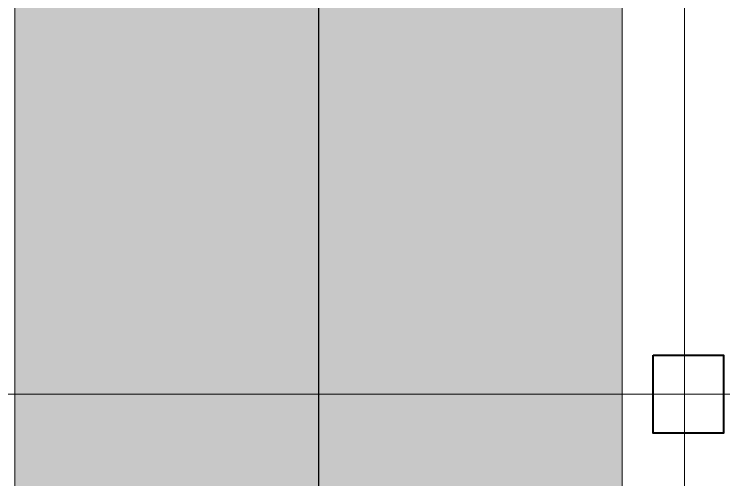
# Model space of a CAD drawing. Header units: millimetres. Extents: x 4739419 to 5837985, y 2291271 to 3446271.
# Drawn here: x 5033506 to 5042617, y 2392992 to 2398965 of the extents above; entities that cross this region are included whole.
import ezdxf

# ---------------------------------------------------------------- set-up
doc = ezdxf.new("R2010")
doc.units = ezdxf.units.MM
doc.layers.get('0').update_dxf_attribs({"color": 255})
for name, color, linetype, lineweight in [('XR-평면도$0$A-CNTL', 9, 'Continuous', 15), ('XR-평면도$0$A-CONC-LIN1', 9, 'Continuous', 40), ('XR-평면도$0$A-ELEV-LIN3', 9, 'Continuous', 18), ('XR-평면도$0$A-XXXX-SYMB', 9, 'Continuous', 25)]:
    doc.layers.add(name, color=color, linetype=linetype, lineweight=lineweight)
doc.layers.add('XR-평면도$0$A-ELEV-PATT', color=9, linetype='Continuous')

# ---------------------------------------------------------------- blocks, each defined once
blk = doc.blocks.new('XR-평면도$0$진입램프기둥 기준')
at = {"layer": 'XR-평면도$0$A-CONC-LIN1'}
blk.add_lwpolyline([(786299.1, 1282500.7), (785399.1, 1282500.7), (785399.1, 1283500.7), (786299.1, 1283500.7)], close=True, dxfattribs=at)
blk = doc.blocks.new('XR-평면도$0$RAMP_올라감(기준층) (210411)')
at = {"layer": 'XR-평면도$0$A-ELEV-PATT'}
h = blk.add_hatch(dxfattribs=at)
h.set_pattern_fill('HEX', color=256, scale=100, angle=135)
h.set_pattern_definition([(135, (-1188188.16, -722710.9), (-388.8564, -388.8564), [317.5, -635]), (255, (-1188188.16, -722710.9), (531.18773, -142.33132), [317.5, -635]), (195, (-1188412.67, -722486.4), (142.33132, -531.18773), [317.5, -635])])
edge = h.paths.add_edge_path()
edge.add_arc((0, -15000), 12100, 180, 182.36827)
edge.add_line((-12089.7, -15500), (-19900, -15500))
edge.add_line((-19900, -15500), (-19900, 15000))
edge.add_arc((0, 15000), 19900, 0, 180, ccw=False)
edge.add_line((19900, 15000), (19900, -15500))
edge.add_line((19900, -15500), (12089.7, -15500))
edge.add_arc((0, -15000), 12100, 357.63173, 360)
edge.add_line((12100, -15000), (12100, 15000))
edge.add_arc((0, 15000), 12100, 0, 180)
edge.add_line((-12100, 15000), (-12100, -15000))
at = {"layer": 'XR-평면도$0$A-CNTL', "ltscale": 300}
for points in [[(-20700, 40700), (-20700, -40700)], [(-25700, -5000), (25700, -5000)]]:
    blk.add_lwpolyline(points, dxfattribs=at)
blk.add_lwpolyline([(-20700, 15000), (-20700, -15000, 0.414214), (0, -35700, 0.414214), (20700, -15000), (20700, 15000, 0.414214), (0, 35700, 0.414214)], format="xyb", close=True, dxfattribs=at)
at = {"layer": 'XR-평면도$0$A-CONC-LIN1'}
blk.add_lwpolyline([(-20300, -5500), (-21200, -5500), (-21200, -4500), (-20300, -4500)], close=True, dxfattribs=at)
at = {"layer": 'XR-평면도$0$A-ELEV-LIN3'}
blk.add_lwpolyline([(19900, -36700), (19900, 15000, 0.414214), (0, 34900, 0.414214), (-19900, 15000), (-19900, -36700)], format="xyb", dxfattribs=at)
blk.add_lwpolyline([(-12100, 15000), (-12100, -15000, 0.414214), (0, -27100, 0.414214), (12100, -15000), (12100, 15000, 0.414214), (0, 27100, 0.414214)], format="xyb", close=True, dxfattribs=at)
at = {"layer": 'XR-평면도$0$A-XXXX-SYMB'}
blk.add_lwpolyline([(-16000, -15500), (-16000, 5000)], dxfattribs=at)
blk.add_lwpolyline([(-16000, -15500), (-16000, 5000)], dxfattribs=at)
blk.add_blockref('XR-평면도$0$진입램프기둥 기준', (-806599.1, -1288000.7))
blk = doc.blocks.new('XR-평면도$0$중심선(210216)')
at = {"layer": 'XR-평면도$0$A-CNTL', "ltscale": 300}
blk.add_lwpolyline([(176000, 206000), (176000, -10000)], dxfattribs=at)

msp = doc.modelspace()

# ---------------------------------------------------------------- block references
at = {"rotation": 180}
msp.add_blockref('XR-평면도$0$RAMP_올라감(기준층) (210411)', (5021411.8, 2389091.2), dxfattribs=at)
at = {"layer": 'XR-평면도$0$A-CNTL'}
msp.add_blockref('XR-평면도$0$중심선(210216)', (4866111.8, 2336391.2), dxfattribs=at)

doc.saveas('drawing.dxf')
